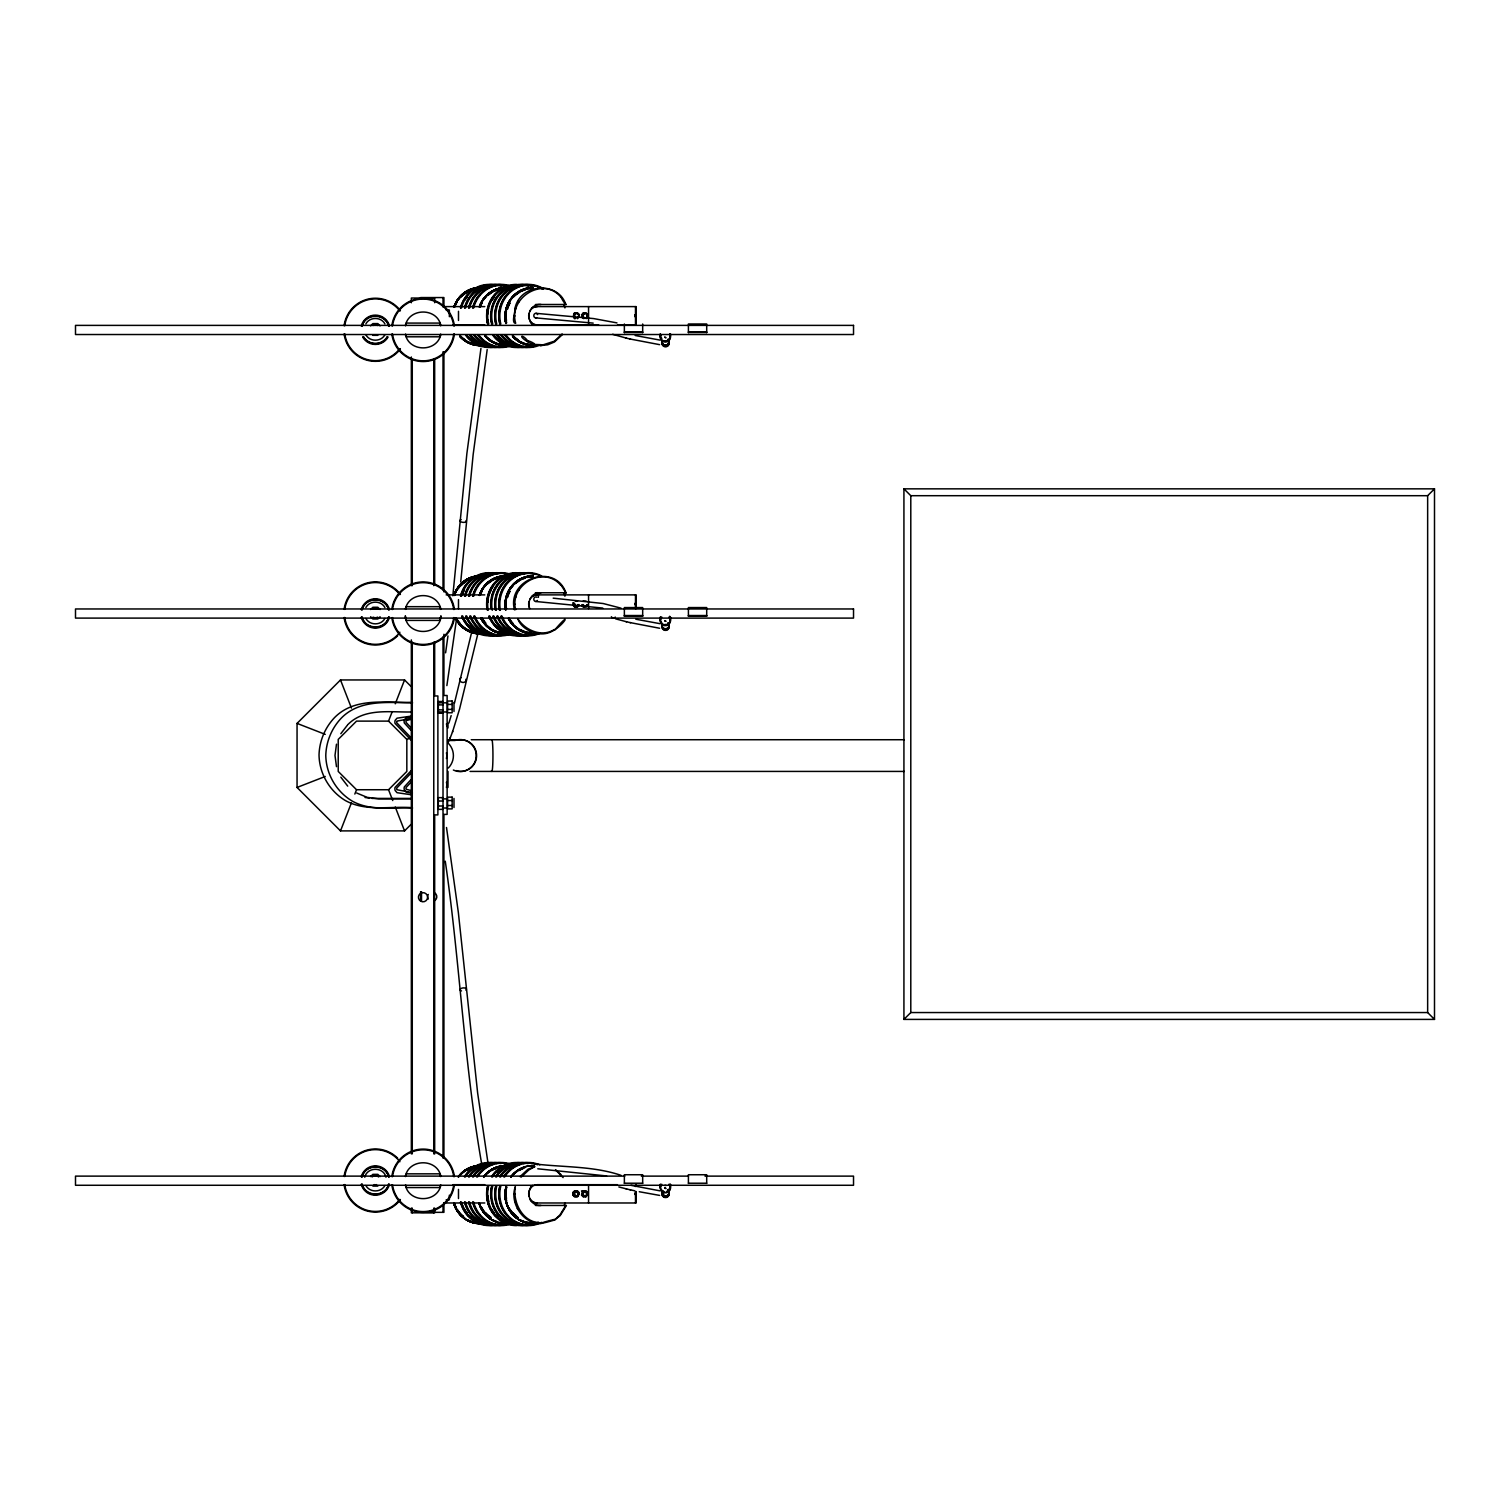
<?xml version="1.0" encoding="UTF-8"?>
<svg xmlns="http://www.w3.org/2000/svg" width="1510" height="1510" viewBox="0 0 1510 1510"><rect width="100%" height="100%" fill="white"/><g stroke="black" fill="none" stroke-linecap="round" stroke-linejoin="round"><path stroke-width="1.5" d="M554.472 630.255C574.63 606.378 562.569 628.915 547.771 633.049C536.428 636.54 520.893 628.821 517.817 618.628C524.649 629.915 541.448 637.748 554.34 629.5M535.352 1205.358A11.514 10.834 -90 0 0 538.39 1205.452L566.42 1205.452L560.191 1215.607L554.415 1220.099L559.927 1214.965L565.816 1205.452M561.059 296.564C560.814 297.829 564.74 303.604 565.854 304.624C558.077 280.464 519.817 283.597 514.967 308.436C515.646 310.89 510.852 323.555 515.703 323.272C508.04 297.998 542.958 275.858 560.795 296.998M561.022 584.936L565.929 592.864M561.059 1174.61L555.51 1169.872L563.117 1177.592M562.418 334.559L554.415 342.015L547.771 344.771L540.655 345.601L554.34 341.222L562.097 334.012M554.472 1220.061C536.144 1225.346 536.428 1223.836 554.378 1219.4M460.72 582.029L473.159 454.548L487.183 349.584M452.83 595.789L466.873 453.547L480.954 348.3M456.492 619.402L446.866 685.615M336.485 744.185L334.993 755.434L336.485 766.665M664.683 1185.444L666.061 1185.444M445.601 652.83L447.96 635.937M514.476 609.87C506.322 578.991 554.925 561.758 565.948 592.769M515.627 609.7C509.191 584.729 543.827 564.948 560.795 585.276M540.788 1223.591C522.687 1223.949 509.323 1202.432 515.363 1186.577C512.513 1201.601 522.234 1222.949 541.014 1222.779M440.92 616.382L439.901 620.402L406.322 620.402L405.303 616.382M439.901 620.402L440.92 615.816M405.567 325.82L406.322 323.083L439.901 323.083L440.656 325.82M440.656 334.087L439.901 336.805L406.322 336.805L405.567 334.087M405.567 609.398L406.322 606.68L439.901 606.68L440.656 609.398M405.567 1176.573L406.322 1173.836L439.901 1173.836L440.656 1176.573M440.656 1184.84L439.901 1187.558L406.322 1187.558L405.567 1184.84M454.472 703.094L471.95 631.086M448.904 723.007L451.169 715.589M478.123 632.728L459.568 709.039L452.471 732.086M541.014 344.695L533.653 344.412L540.655 345.601M410.984 824.46L404.548 830.896L340.505 830.896L351.471 802.735M354.831 794.071L356.53 789.73L338.221 771.44L338.221 739.409L356.53 721.119L388.542 721.119L406.832 739.409L406.832 771.44L388.542 789.73L356.53 789.73M388.542 721.119L391.902 712.456M395.28 703.792L404.548 679.953L340.505 679.953L297.055 723.403L297.055 787.446L340.505 830.896M447.715 743.411L450.395 737.39M450.112 738.107L452.736 731.369M362.136 326.236C365.043 313.042 385.73 313.042 388.636 326.236M405.454 325.216C409.323 307.644 436.918 307.644 440.788 325.216M440.788 334.691C436.918 352.264 409.323 352.264 405.454 334.691M362.136 609.889C365.043 596.714 385.73 596.714 388.636 609.889M388.636 617.005C385.73 630.18 365.043 630.18 362.136 617.005M405.454 608.794C409.323 591.222 436.918 591.222 440.788 608.794M440.788 618.269C436.918 635.842 409.323 635.842 405.454 618.269M362.136 1176.988C365.043 1163.795 385.73 1163.795 388.636 1176.988M364.778 1177.234C367.1 1166.683 383.672 1166.683 385.994 1177.234M388.636 1184.085C385.73 1197.26 365.043 1197.26 362.136 1184.085M405.454 1175.969C409.323 1158.397 436.918 1158.397 440.788 1175.969M440.788 1185.444C436.918 1203.017 409.323 1203.017 405.454 1185.444M564.136 1205.452L565.25 1202.753M533.596 344.45C523.517 341.486 526.631 338.731 534.163 343.582M527.707 340.807C522.007 333.578 518.005 335.862 527.066 341.392M634.974 316.383L634.974 315.099M634.974 604.679L634.974 603.377M634.974 1194.486L634.974 1193.183M520.082 1176.611L528.066 1169.174L534.917 1166.569L528.802 1169.967L521.063 1177.177M365.873 323.838C369.724 316.685 381.048 316.685 384.899 323.838M384.899 334.824C381.048 341.958 369.724 341.958 365.873 334.824M387.277 336.636C382.464 345.582 368.308 345.582 363.495 336.636M365.873 607.492C369.724 600.357 381.048 600.357 384.899 607.492M384.899 618.477C381.048 625.631 369.724 625.631 365.873 618.477M340.826 733.709L347.338 725.234M384.899 1185.558C381.048 1192.711 369.724 1192.711 365.873 1185.558M575.235 318.685L573.63 316.987L575.235 312.815M583.841 318.685L581.482 316.987L583.087 312.815L586.182 312.815L587.786 314.495L586.182 318.685M577.575 318.685L579.16 314.495L577.575 312.815L574.461 312.815L573.63 314.495M583.841 312.815L582.256 316.987M576.801 606.963L579.16 605.284L577.575 606.963L574.423 606.963L572.875 602.792M572.875 1192.598L574.461 1190.899L577.575 1190.899L579.16 1192.598L577.575 1196.769L574.461 1196.769L572.875 1195.071L572.875 1192.598L575.235 1190.899M576.801 1196.769L578.405 1195.071L576.801 1190.899M581.463 1190.899L586.182 1190.899L587.786 1192.598L586.182 1196.769L583.087 1196.769L581.482 1195.071L583.087 1190.899M583.841 1196.769L582.256 1195.071L583.841 1190.899M585.427 1196.769L587.012 1195.071L585.427 1190.899M411.343 772.799L396.904 787.899A2.208 2.208 0 0 0 396.904 789.73L411.343 792.467M411.116 782.142L406.152 787.427A2.208 2.208 0 0 0 406.152 789.258L411.815 790.768M370.611 325.858L372.857 323.593L377.84 323.593L380.086 325.858M370.611 609.512L372.857 607.265L377.84 607.265L380.086 609.512M380.086 616.741L377.84 618.987L372.857 618.987L370.611 616.741M411.343 770.515L395.073 787.408A5.059 5.059 0 0 0 395.186 790.56L397.036 792.693L411.343 794.77M410.871 779.745L404.321 786.937A5.059 5.059 0 0 0 404.416 790.089L406.284 792.203L412.419 793.09M370.611 1176.592L372.857 1174.346L377.84 1174.346L380.086 1176.592M903.924 1019.401L910.794 1012.549L910.794 495.695L903.924 488.844L903.924 1019.401L1434.5 1019.401L1434.5 488.844L903.924 488.844M1434.5 1019.401L1427.648 1012.549L1427.648 495.695L1434.5 488.844M347.715 724.724C364.514 707.567 390.222 712.494 411.702 711.965M518.326 1208.189L517.25 1208.623M406.832 739.409L411.173 737.729M297.055 787.446L325.235 776.48M515.703 1201.375L514.665 1201.564M411.343 716.099L397.036 718.175L395.186 720.289A5.059 5.059 0 0 0 395.073 723.441L411.343 740.334M410.38 717.099L406.284 717.684L404.435 719.817A5.059 5.059 0 0 0 404.321 722.969L410.871 730.142M411.343 718.383L396.904 721.119A2.208 2.208 0 0 0 396.904 722.95L411.343 738.05M411.815 719.119L406.152 720.648A2.208 2.208 0 0 0 406.152 722.478L411.116 727.763M420.592 297.564L443.921 297.564L443.921 306.983M566.269 304.491L538.39 304.491A11.514 10.834 -90 0 0 535.352 304.586M443.921 306.606L484.785 306.606M446.148 310.022L449.357 310.022L449.357 316.704M579.16 314.495L578.405 314.495A2.303 2.171 -90 0 0 575.008 313.986A2.303 2.171 -90 0 0 574.876 317.364M581.482 314.495L582.256 314.495A2.303 2.171 -90 0 1 583.691 313.514M587.786 314.495L587.786 316.987M573.63 316.987L574.461 318.685M452.962 324.895L484.785 324.895M598.734 324.895L537.277 324.895A9.154 8.626 -90 0 1 528.953 313.382M617.458 324.895L636.163 324.895L636.163 306.606L536.522 306.606A9.154 8.626 -90 0 0 532.199 307.814M624.366 331.955L642.675 331.955M688.409 331.955L706.699 331.955M624.366 332.483L642.675 332.483M688.409 332.483L706.699 332.483M372.857 335.333L377.84 335.333M910.794 495.695L1427.648 495.695M535.352 592.864A11.514 10.834 -90 0 1 538.39 592.769L566.269 592.769M446.148 594.883L484.785 594.883M575.235 601.093L577.575 601.093M583.087 601.093L586.182 601.093M572.875 605.284L575.235 606.963M587.012 605.284L586.182 606.963L583.087 606.963L581.482 605.284L583.841 606.963M624.366 615.533L642.675 615.533M688.409 615.533L706.699 615.533M624.366 616.061L642.675 616.061M688.409 616.061L706.699 616.061M442.921 701.508L438.334 701.508L438.334 713.248L442.921 713.248M410.38 702.358C384.823 702.83 354.34 697.28 334.427 717.722C324.895 727.839 319.422 741.07 319.025 754.943C319.327 773.479 329.444 790.995 345.337 800.526C365.25 811.587 388.75 806.34 410.399 807.548M412.57 702.83C388.353 702.773 359.852 698.922 341.203 718.213C331.671 728.311 326.179 741.542 325.782 755.434C326.103 773.951 336.202 791.466 352.094 801.017C370.592 811.399 392.392 807.208 412.57 808.02M437.843 702.83L447.036 702.83M447.583 704.415L452.151 704.415M438.334 704.887L442.921 704.887M447.583 709.398L452.151 709.398M438.334 709.87L442.921 709.87M437.598 711.965L447.036 711.965M447.998 739.824L463.174 739.824M471.233 739.73L904.32 739.73M448.413 740.485L454.925 740.485A16.006 16.006 0 0 1 476.235 756.416A16.006 16.006 0 0 1 453.359 770.024M470.044 771.421L904.32 771.421M442.921 797.639L438.334 797.639L438.334 809.379L442.921 809.379M371.951 798.413L412.003 798.413M411.702 798.884L378.727 798.884L367.175 797.356L356.719 793.033M442.317 798.884L447.036 798.884M447.583 800.526L452.151 800.526M438.334 801.017L442.921 801.017M447.583 805.51L452.151 805.51M438.334 806L442.921 806M442.43 808.02L447.036 808.02M910.794 1012.549L1427.648 1012.549M624.838 1176.12L75.5 1176.12L75.5 1185.274L853.527 1185.274L853.527 1176.12L705 1176.12M641.335 1176.12L688.484 1176.12M624.366 1183.217L642.675 1183.217M688.409 1183.217L706.699 1183.217M452.962 1184.689L484.785 1184.689M617.458 1184.689L537.277 1184.689A9.154 8.626 -90 0 0 528.953 1196.203M636.163 1184.689L635.484 1186.52M372.857 1186.086L377.84 1186.086M572.875 1195.071L575.235 1196.769M446.148 1199.846L449.357 1199.846L449.357 1195.165M443.921 1202.979L484.785 1202.979M420.592 1212.341L443.921 1212.341L443.921 1202.923M513.891 315.93L515.061 315.949M513.891 604.208L515.061 604.226M513.891 1194.014L515.061 1194.033M536.012 313.325L593.6 318.572L616.967 322.895M535.616 317.874L593.185 323.121M535.616 601.471L602.773 608.077M536.012 1164.078C564.249 1167.324 593.883 1166.097 621.044 1175.346M537.768 1168.797L606.586 1175.95M553.188 598.168L603.207 603.528L621.044 608.171M514.967 308.436L516.118 308.682M514.967 596.714L516.118 596.96M634.88 314.835L634.88 316.666L634.993 314.854M365.024 797.488L369.648 798.092M660.04 340.109L635.219 335.503M659.625 344.657L629.991 338.995M660.04 623.687L635.785 619.213M659.625 628.254L629.991 622.573M660.04 1190.861L630.991 1185.312M659.625 1195.41L639.259 1191.73M517.836 301.49L518.893 301.962M517.836 589.768L518.893 590.24M629.991 1189.748L634.785 1190.805M612.645 334.314L626.593 338.183M615.627 618.855L626.593 621.78M618.836 1186.954L626.593 1188.936M626.027 338.07L630.557 339.127M626.027 621.648L630.557 622.705M626.027 1188.823L630.557 1189.88M297.055 723.403L325.235 734.37M404.548 679.953L410.984 686.389M576.801 312.815L578.405 314.495A2.303 2.171 -90 0 1 577.481 317.742M340.826 777.14L347.715 786.125M388.542 789.73L392.751 800.564M395.28 807.057L404.548 830.896M340.505 679.953L351.471 708.115M563.664 304.491L564.929 307.908M563.664 592.769L564.929 596.205M405.322 615.816L406.322 620.402M488.183 1164.323L477.651 1093.089L458.361 912.587L446.507 827.499M482.049 1166.041C464.212 1065.456 459.833 960.303 445.261 861.191M706.699 332.672L706.699 323.989L688.409 323.989L688.409 332.672M706.699 616.269L706.699 607.567L688.409 607.567L688.409 616.269M706.699 1183.425L706.699 1174.742L688.409 1174.742L688.409 1183.425M642.675 323.989L642.675 332.672M642.675 616.269L642.675 607.567L624.366 607.567L624.366 616.269M642.675 1183.425L642.675 1174.742L624.366 1174.742L624.366 1183.425M636.163 608.606L636.163 594.883L536.522 594.883A9.154 8.626 -90 0 0 532.199 596.11M636.163 1191.541L636.163 1202.979L536.522 1202.979A9.154 8.626 -90 0 1 530.425 1200.299M635.484 306.606L635.484 324.895M635.484 594.883L635.484 608.606M635.484 1191.541L635.484 1202.979M624.366 323.989L624.366 332.672M588.56 306.606L588.56 324.895M588.56 594.883L588.56 608.606M588.56 1184.689L588.56 1202.979M573.63 602.792L573.63 605.284M573.63 1192.598L573.63 1195.071M538.39 592.769L538.39 597.356M458.493 311.305L458.493 320.46M458.493 599.602L458.493 608.738M458.493 1189.408L458.493 1198.544M453.981 702.358L453.981 711.493M453.981 798.431L453.981 807.529M447.998 723.403L447.998 727.99M447.998 771.44L447.998 787.446M443.921 351.717L443.921 591.882M443.921 634.276L443.921 695.487L447.13 695.487L447.13 814.4L443.921 814.4L443.921 1158.189M443.015 297.564L443.015 306.983M443.015 351.773L443.015 589.9M443.015 637.069L443.015 1158.113M443.015 1205.263L443.015 1212.341M434.672 302.736L434.672 298.036L411.343 298.036L411.343 302.755M434.672 359.248L434.672 585.295M434.672 641.807L434.672 695.959L437.881 695.959L437.881 814.89L434.672 814.89L434.672 1153.961M434.672 1208.113L434.672 1212.813L411.343 1212.813L411.343 1208.094M433.766 359.323L433.766 585.672M433.766 642.26L433.766 1153.867M433.766 1208.094L433.766 1212.813M421.516 891.693L421.516 901.13M420.592 891.693L420.592 901.13M412.268 359.323L412.268 585.672M412.268 642.26L412.268 1153.867M412.268 1208.094L412.268 1212.813M411.343 356.983L411.343 585.672M411.343 639.9L411.343 1153.867M668.081 623.177A3.605 3.548 0 0 1 666.476 629.104A3.605 3.548 0 0 1 662.059 624.762M668.081 622.724A3.605 3.548 0 0 1 666.476 628.651A3.605 3.548 0 0 1 662.059 624.309M662.059 625.952A3.605 3.548 0 0 0 666.476 630.293A3.605 3.548 0 0 0 668.081 624.366A3.36 3.303 0 0 1 666.571 629.576A3.36 3.303 0 0 1 662.192 626.159A3.36 3.303 0 0 0 666.986 628.67A3.36 3.303 0 0 0 668.099 623.536M668.081 623.913A3.605 3.548 0 0 1 666.476 629.84A3.605 3.548 0 0 1 662.059 625.499M669.817 617.212A5.153 5.077 0 0 1 669.817 622.29M669.005 623.347A5.153 5.077 0 0 1 662.796 624.14M661.739 623.347A5.153 5.077 0 0 1 660.908 617.212M669.005 617.043A5.153 5.077 0 0 1 669.005 624.215A5.153 5.077 0 0 1 661.739 624.215A5.153 5.077 0 0 1 661.739 617.043M670.515 617.42A5.153 5.077 0 0 1 669.817 619.949M660.399 618.741A5.153 5.077 0 0 1 660.229 617.42M670.346 616.986A5.153 5.077 0 0 1 669.817 620.837M660.399 619.61A5.153 5.077 0 0 1 660.399 616.986M669.704 617.722A4.794 4.738 0 0 1 669.893 621.346M669.326 622.441A4.794 4.738 0 0 1 668.477 623.366M666.25 624.404A4.794 4.738 0 0 1 664.985 624.479M661.72 622.818A4.794 4.738 0 0 1 661.04 621.799M660.644 620.61A4.794 4.738 0 0 1 660.587 619.383M669.704 616.269A4.794 4.738 0 0 1 669.893 619.874M660.644 619.157A4.794 4.738 0 0 1 660.587 617.93M537.428 600.47A2.265 2.001 -85.8 0 1 534.653 601.055A2.265 2.001 -85.8 0 1 534.181 597.903A2.265 2.001 -85.8 0 1 536.956 597.299M615.306 617.08A2.284 2.284 0 0 1 611.38 616.722M667.835 627.688A2.265 2.208 -80.9 0 1 664.494 628.802M668.081 1190.333A3.605 3.548 0 0 1 666.476 1196.279A3.605 3.548 0 0 1 662.059 1191.937M668.081 1189.899A3.605 3.548 0 0 1 668.307 1194.674A3.605 3.548 0 0 1 663.475 1195.297A3.605 3.548 0 0 1 662.418 1190.635M662.059 1193.127A3.605 3.548 0 0 0 666.476 1197.468A3.605 3.548 0 0 0 668.081 1191.522A3.36 3.303 0 0 1 666.571 1196.732A3.36 3.303 0 0 1 662.192 1193.334M668.081 1191.088A3.605 3.548 0 0 1 666.476 1197.015A3.605 3.548 0 0 1 662.059 1192.673M668.099 1190.692A3.36 3.303 0 0 1 666.155 1196.109A3.36 3.303 0 0 1 662.38 1191.749M669.817 1184.387A5.153 5.077 0 0 1 666.703 1191.824M664.041 1191.824A5.153 5.077 0 0 1 660.908 1189.465M660.399 1188.238A5.153 5.077 0 0 1 660.399 1185.614M669.005 1184.217A5.153 5.077 0 0 1 669.005 1191.39A5.153 5.077 0 0 1 661.739 1191.39A5.153 5.077 0 0 1 661.739 1184.217M670.515 1184.595A5.153 5.077 0 0 1 669.817 1187.124M660.399 1185.897A5.153 5.077 0 0 1 660.229 1184.595M670.346 1184.142A5.153 5.077 0 0 1 669.817 1187.992M669.005 1189.05A5.153 5.077 0 0 1 667.948 1189.861M660.399 1186.784A5.153 5.077 0 0 1 660.399 1184.142M669.704 1184.897A4.794 4.738 0 0 1 669.893 1188.502M669.326 1189.616A4.794 4.738 0 0 1 666.25 1191.579M663.758 1191.39A4.794 4.738 0 0 1 662.645 1190.824M661.72 1189.993A4.794 4.738 0 0 1 661.04 1188.955M660.644 1187.785A4.794 4.738 0 0 1 660.587 1186.539M670.1 1184.595A4.794 4.738 0 0 1 669.893 1187.049M660.644 1186.332A4.794 4.738 0 0 1 660.587 1185.086M533.842 1166.777A2.265 2.001 -85.8 0 1 537.333 1164.852M614.891 1184.689A2.284 2.284 0 0 1 612.116 1184.784M667.552 1195.392A2.265 2.208 -80.9 0 1 666.665 1196.147M665.004 1196.222A2.265 2.208 -80.9 0 1 663.758 1195.071M663.588 1194.504A2.265 2.208 -80.9 0 1 663.569 1193.9M466.005 520.61A3.19 1.416 5.2 0 1 464.551 522.309A3.19 1.416 5.2 0 1 460.399 521.516A3.19 1.416 5.2 0 1 461.135 519.666M461.513 990.938A3.171 1.585 -5.5 0 1 460.588 988.823A3.171 1.585 -5.5 0 1 464.948 988.031A3.171 1.585 -5.5 0 1 465.911 990.145M465.835 679.292A3.171 2.548 11.9 0 1 464.117 682.331A3.171 2.548 11.9 0 1 460.097 680.934A3.171 2.548 11.9 0 1 461.06 677.631M446.432 723.894A10.985 9.947 0 0 1 446.809 726.461M448.262 743.222A17.573 17.573 0 0 1 448.262 768.062M446.432 752.81A10.985 10.985 0 0 1 446.432 758.492M446.432 782.274A10.985 9.947 0 0 1 446.432 787.427M491.618 740.089A15.817 1.095 90 0 1 492.94 756.397A15.817 1.095 90 0 1 491.505 770.628M457.719 740.108A15.798 15.647 -90 0 1 476.575 756.397A15.798 15.647 -90 0 1 456.152 770.61M668.081 339.599A3.605 3.548 0 0 1 666.476 345.526A3.605 3.548 0 0 1 662.059 341.184M668.081 339.146A3.605 3.548 0 0 1 666.476 345.073A3.605 3.548 0 0 1 662.059 340.732M662.059 342.374A3.605 3.548 0 0 0 666.476 346.715A3.605 3.548 0 0 0 668.081 340.788A3.36 3.303 0 0 1 666.155 346.092A3.36 3.303 0 0 1 662.38 341.732M668.081 340.335A3.605 3.548 0 0 1 666.476 346.262A3.605 3.548 0 0 1 662.059 341.921M668.099 339.958A3.36 3.303 0 0 1 664.419 345.224A2.265 2.208 -80.9 0 0 665.004 345.469M663.626 344.827A3.36 3.303 0 0 1 662.192 341.826M670.346 334.861A5.153 5.077 0 0 1 662.796 340.562M661.739 339.75A5.153 5.077 0 0 1 660.399 334.861M669.817 334.522A5.153 5.077 0 0 1 665.363 342.128A5.153 5.077 0 0 1 660.908 334.522M670.515 333.842A5.153 5.077 0 0 1 669.817 336.371M660.399 335.144A5.153 5.077 0 0 1 660.229 333.842M670.515 334.71A5.153 5.077 0 0 1 669.817 337.259M661.739 338.297A5.153 5.077 0 0 1 660.908 337.259M660.399 336.032A5.153 5.077 0 0 1 660.229 334.71M669.704 334.144A4.794 4.738 0 0 1 669.893 337.749M669.326 338.863A4.794 4.738 0 0 1 668.477 339.769M667.439 340.448A4.794 4.738 0 0 1 663.758 340.637M661.72 339.24A4.794 4.738 0 0 1 660.587 335.805M670.1 333.861A4.794 4.738 0 0 1 669.893 336.296M660.644 335.579A4.794 4.738 0 0 1 660.587 334.333M536.635 317.647A2.265 2.001 -85.8 0 1 533.993 316.59A2.265 2.001 -85.8 0 1 534.974 313.551A2.265 2.001 -85.8 0 1 537.617 314.608M667.156 345.092A2.265 2.208 -80.9 0 1 666.665 345.394M574.102 317.364A2.303 2.171 -90 0 1 574.555 313.759M576.235 317.968A2.284 2.152 -90 0 1 575.027 314.439A2.284 2.152 -90 0 1 578.556 314.439A2.284 2.152 -90 0 1 577.348 317.968M583.483 317.364A2.303 2.171 -90 0 1 583.483 314.118A2.303 2.171 -90 0 1 586.559 314.118A2.303 2.171 -90 0 1 586.559 317.364M584.842 317.968A2.284 2.152 -90 0 1 583.634 314.439A2.284 2.152 -90 0 1 587.163 314.439A2.284 2.152 -90 0 1 585.956 317.968M537.579 345.148A29.049 27.369 -90 0 1 513.041 336.655A28.973 27.293 90 0 0 535.559 345.356M506.227 323.461A29.049 27.369 -90 0 1 533.389 287.504M506.058 323.442A28.973 27.293 90 0 1 533.162 287.579M535.087 345.073A28.709 27.048 90 0 1 512.607 336.409M505.869 323.385A28.709 27.048 90 0 1 532.709 287.844M528.84 344.657A28.275 26.633 90 0 1 524.291 343.695M522.101 342.902A28.275 26.633 90 0 1 512.494 336.107A28.501 26.859 90 0 0 529.01 344.884M525.272 289.335A28.011 26.387 -90 0 0 505.925 323.216A28.275 26.633 90 0 1 532.294 288.278M528.708 344.393A28.011 26.387 -90 0 1 512.494 335.918M527.519 288.863A28.011 26.387 -90 0 1 532.124 288.542M505.831 323.329A28.501 26.859 90 0 1 532.501 288.051M524.102 343.166A27.727 26.123 -90 0 1 512.532 335.73M506.039 323.14A27.727 26.123 -90 0 1 525.178 289.618M517.93 339.693A27.067 25.5 -90 0 1 512.739 335.258M506.378 322.989A27.067 25.5 -90 0 1 509.342 302.529M513.513 297.017A27.067 25.5 -90 0 1 518.874 292.827M517.873 339.976A27.406 25.821 -90 0 1 512.626 335.503M506.19 323.065A27.406 25.821 -90 0 1 509.191 302.34M510.437 300.358A27.406 25.821 -90 0 1 525.102 289.939M506.624 322.895A26.689 25.142 90 0 1 506.378 311.343M506.888 309.078A26.689 25.142 90 0 1 509.531 302.698M506.473 320.573A26.312 24.802 -90 0 1 506.19 315.986M507.171 309.191A26.312 24.802 -90 0 1 509.776 302.906M507.473 309.305A25.934 24.424 -90 0 1 510.04 303.095M532.539 324.518A11.514 10.834 -90 0 1 540.995 304.491M536.428 345.771A30.879 29.086 90 0 1 505.812 334.748M500.81 323.952A30.879 29.086 90 0 1 511.192 291.468A30.879 29.086 90 0 1 543.43 289.222M529.972 285.145A30.879 29.086 -90 0 1 535.616 286.126M537.428 286.711A30.879 29.086 -90 0 1 542.637 289.222M520.554 345.771A30.879 29.086 -90 0 1 505.019 334.748M499.999 323.952A30.879 29.086 -90 0 1 499.055 317.968M499.055 313.948A30.879 29.086 -90 0 1 507.511 294.129M513.551 289.222A30.879 29.086 -90 0 1 528.085 285.088M539.863 345.111A31.559 29.728 90 0 1 504.906 335.163M499.772 324.121A31.559 29.728 90 0 1 510.399 290.92A31.559 29.728 90 0 1 543.355 288.618M524.045 346.432A31.559 29.728 -90 0 1 492.751 335.163M487.617 324.121A31.559 29.728 -90 0 1 516.345 284.39M508.417 345.771A30.879 29.086 90 0 1 503.075 343.638M501.395 342.695A30.879 29.086 90 0 1 492.864 334.748M487.843 323.952A30.879 29.086 90 0 1 487.107 319.988M495.374 294.129A30.879 29.086 90 0 0 486.918 313.948A29.049 27.369 90 0 1 494.091 296.923M501.395 289.222A30.879 29.086 90 0 1 515.948 285.088M516.741 346.828A30.879 29.086 -90 0 1 493.676 334.748M488.655 323.952A30.879 29.086 -90 0 1 516.741 285.088M532.143 346.432A31.559 29.728 -90 0 1 500.848 335.163M495.714 324.121A31.559 29.728 -90 0 1 532.143 285.466M524.838 346.828A30.879 29.086 -90 0 1 501.773 334.748M496.752 323.952A30.879 29.086 -90 0 1 532.369 286.126M516.514 345.771A30.879 29.086 90 0 1 500.961 334.748M495.941 323.952A30.879 29.086 90 0 1 531.558 286.126M528.085 346.432A31.559 29.728 -90 0 1 496.809 335.163M491.675 324.121A31.559 29.728 -90 0 1 528.085 285.466M520.799 346.828A30.879 29.086 -90 0 1 497.715 334.748M492.713 323.952A30.879 29.086 -90 0 1 528.33 286.126M512.456 345.771A30.879 29.086 90 0 1 496.922 334.748M491.901 323.952A30.879 29.086 90 0 1 491.146 311.928M491.901 307.964A30.879 29.086 90 0 1 518.1 285.145M510.267 345.148A29.049 27.369 -90 0 1 485.729 336.655M506.077 287.504A29.049 27.369 -90 0 0 479.765 306.624A28.973 27.293 90 0 1 505.85 287.579M508.247 345.356A28.973 27.293 90 0 1 485.559 336.598M508.002 345.243A28.86 27.18 90 0 1 485.408 336.503A28.709 27.048 90 0 0 504.246 345.243M505.189 288.051A28.501 26.859 90 0 0 479.368 306.813A28.86 27.18 90 0 1 505.623 287.693M479.406 306.757A28.709 27.048 90 0 1 505.397 287.844M501.547 344.657A28.275 26.633 -90 0 1 485.182 336.107M504.982 288.278A28.275 26.633 -90 0 0 479.387 306.889A28.011 26.387 -90 0 1 497.96 289.335M501.395 344.393A28.011 26.387 -90 0 1 485.182 335.918M500.206 288.863A28.011 26.387 -90 0 1 504.812 288.542M501.697 344.884A28.501 26.859 90 0 1 485.22 336.277M496.79 343.166A27.727 26.123 -90 0 1 485.22 335.73M479.538 307.077A27.727 26.123 -90 0 1 497.866 289.618M500.773 341.203A28.841 27.161 -90 0 1 495.242 336.503M488.466 323.404A28.841 27.161 -90 0 1 487.862 319.705M487.787 314.061A28.841 27.161 -90 0 1 488.334 310.305M500.074 341.392A29.049 27.369 90 0 1 494.506 336.655M487.673 323.461A29.049 27.369 90 0 1 487.05 319.724M500.527 341.298A28.954 27.274 90 0 1 494.978 336.579M488.183 323.442A28.954 27.274 90 0 1 487.56 319.705M487.485 314.042A28.954 27.274 90 0 1 488.485 308.455M492.317 299.961A28.954 27.274 90 0 1 494.563 296.998M490.561 339.976A27.406 25.821 -90 0 1 485.314 335.503M479.689 307.191A27.406 25.821 -90 0 1 481.879 302.34M483.125 300.358A27.406 25.821 -90 0 1 486.088 296.753M487.768 295.186A27.406 25.821 -90 0 1 497.79 289.939M480.293 306.889A26.689 25.142 90 0 1 482.218 302.698M480.067 306.757A27.067 25.5 -90 0 1 482.03 302.529M487.862 295.45A27.067 25.5 -90 0 1 491.562 292.827M509.021 346.432A31.559 29.728 90 0 1 477.745 335.163M472.611 307.795A31.559 29.728 90 0 1 509.021 285.466M507.417 346.243A30.879 29.086 90 0 1 478.67 334.748M473.649 307.964A30.879 29.086 90 0 1 509.266 286.126M502.83 285.145A30.879 29.086 -90 0 1 508.455 286.126M493.392 345.771A30.879 29.086 -90 0 1 477.858 334.748M472.838 307.964A30.879 29.086 -90 0 1 480.369 294.129M486.39 289.222A30.879 29.086 -90 0 1 500.924 285.088M460.474 307.795A31.559 29.728 -90 0 1 493.072 284.673M496.884 346.432A31.559 29.728 -90 0 1 465.608 335.163M489.599 346.828A30.879 29.086 -90 0 1 466.514 334.748M461.494 307.964A30.879 29.086 -90 0 1 493.392 285.352M481.256 345.771A30.879 29.086 90 0 1 475.914 343.638M474.234 342.695A30.879 29.086 90 0 1 465.703 334.748M460.682 307.964A30.879 29.086 90 0 1 468.213 294.129M474.234 289.222A30.879 29.086 90 0 1 488.787 285.088M504.982 346.432A31.559 29.728 -90 0 1 473.706 335.163M468.572 307.795A31.559 29.728 -90 0 1 504.982 285.466M497.696 346.828A30.879 29.086 -90 0 1 474.612 334.748M469.591 307.964A30.879 29.086 -90 0 1 505.208 286.126M489.353 345.771A30.879 29.086 90 0 1 473.8 334.748M468.78 307.964A30.879 29.086 90 0 1 504.416 286.126M500.924 346.432A31.559 29.728 -90 0 1 469.648 335.163M464.514 307.795A31.559 29.728 -90 0 1 500.924 285.466M493.638 346.828A30.879 29.086 -90 0 1 470.573 334.748M465.552 307.964A30.879 29.086 -90 0 1 501.169 286.126M485.295 345.771A30.879 29.086 90 0 1 469.761 334.748M464.74 307.964A30.879 29.086 90 0 1 492.826 285.088M483.03 345.431A29.049 27.369 90 0 1 460.286 336.655M454.321 306.624A29.049 27.369 90 0 1 480.633 287.504M482.822 345.356A28.973 27.293 -90 0 1 460.135 336.598M478.651 287.598A28.973 27.293 -90 0 0 454.189 306.662A28.86 27.18 90 0 1 478.462 287.712M482.615 345.243A28.86 27.18 90 0 1 460.022 336.503M478.897 345.243A28.709 27.048 90 0 1 459.946 336.409M477.689 287.9A28.709 27.048 90 0 0 454.057 306.757A28.501 26.859 90 0 1 477.537 288.108M476.254 344.657A28.275 26.633 90 0 1 459.889 336.107A28.501 26.859 90 0 0 476.386 344.884M477.386 288.334A28.275 26.633 90 0 0 454.095 306.889A28.011 26.387 -90 0 1 456.416 302.019M476.122 344.393A28.011 26.387 -90 0 1 459.927 335.918M457.341 300.49A28.011 26.387 -90 0 1 472.687 289.335M471.554 343.166A27.727 26.123 90 0 1 459.984 335.73M454.302 307.077A27.727 26.123 90 0 1 472.63 289.618M473.913 341.203A28.841 27.161 -90 0 1 471.007 339.052M473.309 341.392A29.049 27.369 90 0 1 467.741 336.655M465.061 299.905A29.049 27.369 90 0 1 467.307 296.923M473.498 341.373A29.03 27.35 90 0 1 467.93 336.636M473.706 341.298A28.954 27.274 -90 0 1 468.138 336.579M465.344 339.976A27.406 25.821 90 0 1 460.078 335.503M454.453 307.191A27.406 25.821 90 0 1 456.643 302.34M457.889 300.358A27.406 25.821 90 0 1 472.573 289.939M454.869 306.757A27.067 25.5 -90 0 1 456.832 302.529M460.984 297.017A27.067 25.5 -90 0 1 466.363 292.827M534.295 324.575A9.154 8.626 -90 0 1 530.425 322.215M529.821 311.173A9.154 8.626 -90 0 1 537.277 306.606M577.726 604.623A2.303 2.171 -90 0 1 573.46 604.038M578.5 604.623A2.303 2.171 -90 0 1 575.838 606.246A2.303 2.171 -90 0 1 574.31 603.434M578.859 604.642A2.284 2.152 -90 0 1 576.235 606.246A2.284 2.152 -90 0 1 574.706 603.453M584.804 606.246A2.303 2.171 -90 0 1 582.162 604.623M587.107 604.623A2.303 2.171 -90 0 1 582.917 604.623M587.484 604.642A2.284 2.152 -90 0 1 583.313 604.642M535.805 633.709A29.049 27.369 -90 0 1 508.813 618.817M505.85 609.889A29.049 27.369 -90 0 1 533.389 575.782M535.559 633.634A28.973 27.293 90 0 1 508.644 618.779M533.162 575.857A28.973 27.293 90 0 0 505.699 609.889A28.709 27.048 90 0 1 532.709 576.14M531.558 633.52A28.709 27.048 90 0 1 508.436 618.647A28.501 26.859 90 0 0 531.35 633.332M531.161 633.105A28.275 26.633 -90 0 1 508.379 618.439A28.011 26.387 -90 0 0 524.178 631.727M513.306 584.596A28.011 26.387 -90 0 0 505.567 609.719A28.275 26.633 -90 0 1 532.294 576.556M530.841 632.539A27.727 26.123 -90 0 1 526.31 632.029M524.102 631.444A27.727 26.123 -90 0 1 508.511 618.175M505.68 609.663A27.727 26.123 -90 0 1 513.324 584.823M515.042 583.219A27.727 26.123 -90 0 1 525.178 577.915M527.405 577.443A27.727 26.123 -90 0 1 531.954 577.122M530.991 632.841A28.011 26.387 -90 0 1 526.405 632.312M515.023 582.992A28.011 26.387 -90 0 1 532.124 576.82M505.473 609.795A28.501 26.859 90 0 1 532.501 576.329M524.045 631.142A27.406 25.821 -90 0 1 519.836 629.406M517.873 628.254A27.406 25.821 -90 0 1 508.625 618.024A27.067 25.5 -90 0 0 512.739 623.554M505.831 609.606A27.406 25.821 -90 0 1 509.191 590.618M510.437 588.636A27.406 25.821 -90 0 1 513.4 585.049M515.08 583.464A27.406 25.821 -90 0 1 525.102 578.217M505.944 608.964A27.067 25.5 -90 0 1 509.342 590.806M510.569 588.843A27.067 25.5 -90 0 1 513.513 585.295M515.174 583.747A27.067 25.5 -90 0 1 518.874 581.123M512.89 623.309A26.689 25.142 90 0 1 510.135 619.666M506.19 608.908A26.689 25.142 90 0 1 506.378 599.621M506.888 597.375A26.689 25.142 90 0 1 509.531 590.995M506.473 608.851A26.312 24.802 -90 0 1 506.19 604.264M507.171 597.469A26.312 24.802 -90 0 1 509.776 591.184M507.473 597.582A25.934 24.424 -90 0 1 510.04 591.391M529.349 607.398A11.514 10.834 -90 0 1 540.995 592.769M536.428 634.068A30.879 29.086 90 0 1 502.018 616.061M500.376 610.266A30.879 29.086 90 0 1 510.437 580.369A30.879 29.086 90 0 1 540.033 575.725M539.863 633.407A31.559 29.728 90 0 1 501.018 616.325M499.017 608.36A31.559 29.728 90 0 1 511.173 578.575A31.559 29.728 90 0 1 541.656 575.933M529.972 573.423A30.879 29.086 -90 0 1 535.616 574.423M520.554 634.068A30.879 29.086 -90 0 1 513.551 630.972M511.928 629.915A30.879 29.086 -90 0 1 501.207 616.061M499.565 610.266A30.879 29.086 -90 0 1 499.055 606.246M499.055 602.226A30.879 29.086 -90 0 1 526.197 573.423M522.158 635.2A31.559 29.728 -90 0 1 488.881 616.325M486.862 608.36A31.559 29.728 -90 0 1 516.345 572.686M508.417 634.068A30.879 29.086 90 0 1 501.395 630.972M499.791 629.915A30.879 29.086 90 0 1 489.07 616.061M487.409 610.266A30.879 29.086 90 0 1 486.918 606.246M486.918 602.226A30.879 29.086 90 0 1 514.042 573.423M516.741 635.106A30.879 29.086 -90 0 1 489.882 616.061M488.221 610.266A30.879 29.086 -90 0 1 516.741 573.366M530.255 635.2A31.559 29.728 -90 0 1 496.979 616.325M494.959 608.36A31.559 29.728 -90 0 1 524.442 572.686M516.514 634.068A30.879 29.086 90 0 1 509.493 630.972M507.888 629.915A30.879 29.086 90 0 1 497.167 616.061M495.506 610.266A30.879 29.086 90 0 1 524.045 573.366M524.838 635.106A30.879 29.086 -90 0 1 497.979 616.061M496.318 610.266A30.879 29.086 -90 0 1 524.838 573.366M526.197 635.2A31.559 29.728 -90 0 1 492.921 616.325M490.92 608.36A31.559 29.728 -90 0 1 520.384 572.686M519.987 635.106A30.879 29.086 90 0 1 493.109 616.061M491.146 608.266A30.879 29.086 90 0 1 491.146 600.206M491.901 596.242A30.879 29.086 90 0 1 510.644 575.008M512.456 574.423A30.879 29.086 90 0 1 518.1 573.423M520.799 635.106A30.879 29.086 -90 0 1 493.921 616.061M492.279 610.266A30.879 29.086 -90 0 1 520.799 573.366M508.492 633.709A29.049 27.369 -90 0 1 481.501 618.817M479.765 594.921A29.049 27.369 -90 0 1 506.077 575.782M508.247 633.634A28.973 27.293 90 0 1 481.331 618.779M479.595 594.94A28.973 27.293 90 0 1 505.85 575.857M504.453 633.69A28.86 27.18 90 0 1 481.199 618.722M503.038 576.197A28.709 27.048 90 0 0 479.406 595.034A28.86 27.18 90 0 1 503.849 576.008M506.624 632.728A29.049 27.369 90 0 1 501.622 630.614M500.074 629.67A29.049 27.369 90 0 1 490.278 618.817M486.994 602.32A29.049 27.369 90 0 1 492.921 586.654M504.246 633.52A28.709 27.048 90 0 1 481.124 618.647A28.501 26.859 90 0 0 504.038 633.332M507.039 632.633A28.954 27.274 90 0 1 502.075 630.519M500.527 629.595A28.954 27.274 90 0 1 494.978 624.857M487.485 602.32A28.954 27.274 90 0 1 488.485 596.733M489.032 594.94A28.954 27.274 90 0 1 491.335 589.825M507.266 632.52A28.841 27.161 -90 0 1 502.32 630.406M499.3 628.462A28.841 27.161 -90 0 1 495.242 624.781M487.787 602.339A28.841 27.161 -90 0 1 488.334 598.602M503.849 633.105A28.275 26.633 -90 0 1 481.067 618.439A28.011 26.387 -90 0 0 496.865 631.727M497.866 577.915A27.727 26.123 -90 0 0 479.538 595.374A28.275 26.633 -90 0 1 502.679 576.612M503.528 632.539A27.727 26.123 -90 0 1 498.998 632.029M496.79 631.444A27.727 26.123 -90 0 1 481.199 618.175M500.093 577.443A27.727 26.123 -90 0 1 504.642 577.122M503.679 632.841A28.011 26.387 -90 0 1 499.093 632.312M479.444 595.261A28.011 26.387 -90 0 1 502.509 576.877M479.368 595.11A28.501 26.859 90 0 1 502.849 576.386M490.561 628.254A27.406 25.821 -90 0 1 481.312 618.024M479.689 595.487A27.406 25.821 -90 0 1 481.879 590.618M483.125 588.636A27.406 25.821 -90 0 1 486.088 585.049M487.768 583.464A27.406 25.821 -90 0 1 497.79 578.217M485.427 623.554A27.067 25.5 -90 0 1 481.482 617.854M480.067 595.034A27.067 25.5 -90 0 1 482.03 590.806M487.862 583.747A27.067 25.5 -90 0 1 491.562 581.123M485.767 623.045A26.312 24.802 -90 0 1 483.049 619.459M485.578 623.309A26.689 25.142 90 0 1 481.69 617.684M480.293 595.166A26.689 25.142 90 0 1 482.218 590.995M509.021 634.728A31.559 29.728 90 0 1 473.857 616.325M472.611 596.072A31.559 29.728 90 0 1 509.021 573.762M509.266 634.068A30.879 29.086 90 0 1 474.857 616.061M473.649 596.242A30.879 29.086 90 0 1 509.266 574.423M502.83 573.423A30.879 29.086 -90 0 1 508.455 574.423M493.392 634.068A30.879 29.086 -90 0 1 486.39 630.972M484.767 629.915A30.879 29.086 -90 0 1 474.065 616.061M472.838 596.242A30.879 29.086 -90 0 1 499.036 573.423M494.997 635.2A31.559 29.728 -90 0 1 461.72 616.325M460.474 596.072A31.559 29.728 -90 0 1 489.183 572.686M481.256 634.068A30.879 29.086 90 0 1 474.234 630.972M472.63 629.915A30.879 29.086 90 0 1 461.909 616.061M460.682 596.242A30.879 29.086 90 0 1 486.881 573.423M489.599 635.106A30.879 29.086 -90 0 1 462.721 616.061M461.494 596.242A30.879 29.086 -90 0 1 489.599 573.366M503.094 635.2A31.559 29.728 -90 0 1 469.818 616.325M468.572 596.072A31.559 29.728 -90 0 1 497.281 572.686M489.353 634.068A30.879 29.086 90 0 1 470.006 616.061M468.78 596.242A30.879 29.086 90 0 1 496.884 573.366M497.696 635.106A30.879 29.086 -90 0 1 470.818 616.061M469.591 596.242A30.879 29.086 -90 0 1 497.696 573.366M499.036 635.2A31.559 29.728 -90 0 1 465.759 616.325M464.514 596.072A31.559 29.728 -90 0 1 493.241 572.686M492.826 635.106A30.879 29.086 90 0 1 465.967 616.061M464.74 596.242A30.879 29.086 90 0 1 483.483 575.008M485.295 574.423A30.879 29.086 90 0 1 490.939 573.423M493.638 635.106A30.879 29.086 -90 0 1 466.76 616.061M465.552 596.242A30.879 29.086 -90 0 1 493.638 573.366M483.03 633.709A29.049 27.369 90 0 1 456.058 618.817M454.321 594.921A29.049 27.369 90 0 1 480.633 575.782M482.822 633.634A28.973 27.293 -90 0 1 455.926 618.779M480.425 575.857A28.973 27.293 -90 0 0 454.189 594.94A28.86 27.18 -90 0 1 476.688 576.14M479.066 633.69A28.86 27.18 -90 0 1 455.812 618.722A28.501 26.859 -90 0 0 478.708 633.332M479.84 632.728A29.049 27.369 90 0 1 474.857 630.614A29.03 27.35 90 0 0 480.029 632.709M473.309 629.67A29.049 27.369 90 0 1 463.513 618.817A29.03 27.35 90 0 0 465.627 622.007M461.777 594.921A29.049 27.369 90 0 1 464.099 589.768M478.897 633.52A28.709 27.048 90 0 1 455.775 618.647M473.026 576.952A28.709 27.048 90 0 0 454.057 595.034A28.501 26.859 -90 0 1 477.537 576.386M473.498 629.651A29.03 27.35 90 0 1 467.93 624.913M461.966 594.921A29.03 27.35 90 0 1 464.287 589.787M480.218 632.633A28.954 27.274 -90 0 1 475.254 630.519M473.706 629.595A28.954 27.274 -90 0 1 468.138 624.857M462.192 594.94A28.954 27.274 -90 0 1 464.514 589.825M478.557 633.105A28.275 26.633 90 0 1 455.775 618.439A28.011 26.387 -90 0 0 471.611 631.727M472.63 577.915A27.727 26.123 -90 0 0 454.302 595.374A28.275 26.633 90 0 1 477.386 576.612M478.293 632.539A27.727 26.123 -90 0 1 473.762 632.029M471.554 631.444A27.727 26.123 -90 0 1 455.945 618.175M478.406 632.841A28.011 26.387 -90 0 1 473.838 632.312M454.17 595.261A28.011 26.387 -90 0 1 477.254 576.877M471.516 631.142A27.406 25.821 90 0 1 467.307 629.406M465.344 628.254A27.406 25.821 90 0 1 456.095 618.024M454.453 595.487A27.406 25.821 90 0 1 456.643 590.618M457.889 588.636A27.406 25.821 90 0 1 472.573 578.217M460.21 623.554A27.067 25.5 -90 0 1 457.436 619.874M458.058 588.843A27.067 25.5 -90 0 1 466.363 581.123M461.154 585.559A26.689 25.142 -90 0 1 464.57 582.634M529.821 608.606A9.154 8.626 -90 0 1 528.953 601.659M529.821 599.451A9.154 8.626 -90 0 1 537.277 594.883M574.555 1195.826A2.303 2.171 -90 0 1 573.913 1192.428A2.303 2.171 -90 0 1 577.16 1192.202M577.518 1192.692A2.303 2.171 -90 0 1 577.518 1194.976M582.162 1193.24A2.303 2.171 -90 0 1 585.786 1192.202M586.125 1194.976A2.303 2.171 -90 0 1 585.333 1195.826M583.691 1196.052A2.303 2.171 -90 0 1 582.162 1194.429M582.086 1191.617A2.303 2.171 -90 0 1 582.634 1191.541M539.315 1222.855A29.049 27.369 -90 0 1 506.53 1186.52M511.456 1176.46A29.049 27.369 -90 0 1 533.389 1165.588M539.07 1222.779A28.973 27.293 -90 0 1 506.36 1186.539M511.286 1176.517A28.973 27.293 -90 0 1 533.162 1165.663M538.56 1222.515A28.709 27.048 90 0 1 506.171 1186.615M511.041 1176.686A28.709 27.048 90 0 1 525.688 1166.758M527.424 1166.381A28.709 27.048 90 0 1 532.709 1165.947M535.805 1222.59A28.275 26.633 -90 0 1 519.95 1220.005M517.93 1218.815A28.275 26.633 -90 0 1 506.152 1186.728A28.501 26.859 90 0 0 538.315 1222.326M525.386 1167.173A28.275 26.633 -90 0 0 510.946 1176.951A28.501 26.859 90 0 1 525.537 1166.947M530.991 1222.647A28.011 26.387 -90 0 1 519.893 1219.759M517.873 1218.589A28.011 26.387 -90 0 1 506.209 1186.803M510.965 1177.12A28.011 26.387 -90 0 1 525.272 1167.438M517.855 1218.343A27.727 26.123 -90 0 1 508.511 1207.981M507.738 1206.377A27.727 26.123 -90 0 1 506.322 1186.898M513.324 1174.629A27.727 26.123 -90 0 1 516.892 1171.59M518.817 1170.344A27.727 26.123 -90 0 1 522.988 1168.381M518.005 1217.475A26.689 25.142 -90 0 1 510.135 1209.472M506.624 1200.997A26.689 25.142 -90 0 1 506.378 1189.427M517.93 1217.777A27.067 25.5 -90 0 1 508.794 1207.66A27.406 25.821 -90 0 0 517.873 1218.06M506.378 1201.073A27.067 25.5 -90 0 1 506.662 1187.068A27.406 25.821 -90 0 0 507.87 1206.226M516.326 1215.871A26.312 24.802 -90 0 1 513.079 1212.851M506.473 1198.657A26.312 24.802 -90 0 1 506.19 1194.07M518.836 1170.628A27.406 25.821 -90 0 1 522.951 1168.683M540.995 1205.452A11.514 10.834 -90 0 1 532.539 1185.425M503.774 1176.517A31.559 29.728 -90 0 1 539.863 1164.889M541.656 1222.345A31.559 29.728 -90 0 1 509.625 1218.438A31.559 29.728 -90 0 1 499.772 1185.879M540.033 1222.572A30.879 29.086 -90 0 1 509.719 1217.249A30.879 29.086 -90 0 1 500.81 1186.048M504.699 1176.894A30.879 29.086 -90 0 1 536.428 1164.229M535.616 1223.874A30.879 29.086 -90 0 1 529.972 1224.855M528.085 1224.912A30.879 29.086 -90 0 1 513.551 1220.778M507.511 1215.871A30.879 29.086 -90 0 1 499.055 1196.052M499.055 1192.032A30.879 29.086 -90 0 1 499.999 1186.048M503.906 1176.894A30.879 29.086 -90 0 1 520.554 1164.229M516.345 1225.61A31.559 29.728 -90 0 1 487.617 1185.879M491.618 1176.517A31.559 29.728 -90 0 1 524.045 1163.568M516.741 1224.912A30.879 29.086 -90 0 1 488.655 1186.048M492.562 1176.894A30.879 29.086 -90 0 1 516.741 1163.172M515.948 1224.912A30.879 29.086 90 0 1 501.395 1220.778M495.374 1215.871A30.879 29.086 90 0 1 486.918 1196.052A29.049 27.369 90 0 0 497.149 1217.305M487.107 1190.012A30.879 29.086 90 0 1 487.843 1186.048M491.75 1176.894A30.879 29.086 90 0 1 501.395 1167.306M503.075 1166.362A30.879 29.086 90 0 1 508.417 1164.229M532.143 1224.534A31.559 29.728 -90 0 1 495.714 1185.879M499.716 1176.517A31.559 29.728 -90 0 1 532.143 1163.568M532.369 1223.874A30.879 29.086 -90 0 1 496.752 1186.048M500.659 1176.894A30.879 29.086 -90 0 1 524.838 1163.172M531.558 1223.874A30.879 29.086 90 0 1 495.941 1186.048M499.848 1176.894A30.879 29.086 90 0 1 516.514 1164.229M528.085 1224.534A31.559 29.728 -90 0 1 491.675 1185.879M495.676 1176.517A31.559 29.728 -90 0 1 528.085 1163.568M528.33 1223.874A30.879 29.086 -90 0 1 492.713 1186.048M496.601 1176.894A30.879 29.086 -90 0 1 520.799 1163.172M518.1 1224.855A30.879 29.086 90 0 1 491.901 1202.035M491.146 1198.072A30.879 29.086 90 0 1 491.901 1186.048M495.808 1176.894A30.879 29.086 90 0 1 512.456 1164.229M508.492 1223.515A29.049 27.369 -90 0 1 479.387 1203.376M484.144 1176.46A29.049 27.369 -90 0 1 506.077 1165.588M508.247 1223.44A28.973 27.293 -90 0 1 479.236 1203.357A28.86 27.18 90 0 0 508.002 1223.326M505.85 1165.663A28.973 27.293 -90 0 0 483.974 1176.517A28.86 27.18 90 0 1 498.564 1166.607M500.301 1166.211A28.86 27.18 90 0 1 505.623 1165.777M504.925 1221.949A29.049 27.369 90 0 1 500.074 1219.476A29.03 27.35 90 0 0 505.133 1221.911M487.22 1190.239A29.049 27.369 90 0 1 487.975 1186.52M496.658 1172.402A29.049 27.369 90 0 1 499.565 1170.137M508.945 1223.006A28.709 27.048 -90 0 1 479.029 1203.281A28.501 26.859 90 0 0 497.111 1222.005M483.728 1176.686A28.709 27.048 -90 0 1 498.376 1166.758M500.697 1166.267A28.709 27.048 -90 0 1 505.397 1165.947M497.356 1217.286A29.03 27.35 90 0 1 487.145 1195.901M487.447 1190.239A29.03 27.35 90 0 1 488.221 1186.52M505.812 1221.609A28.69 27.029 -90 0 1 501.037 1219.174M498.13 1217.022A28.69 27.029 -90 0 1 495.525 1214.474M494.355 1213.096A28.69 27.029 -90 0 1 492.241 1210.057M488.787 1201.469A28.69 27.029 -90 0 1 488.032 1195.901M508.492 1222.59A28.275 26.633 -90 0 1 499.225 1222.364M496.979 1221.798A28.275 26.633 -90 0 1 492.637 1220.005M490.618 1218.815A28.275 26.633 -90 0 1 479.01 1203.149M498.073 1167.173A28.275 26.633 -90 0 0 483.634 1176.951A28.501 26.859 90 0 1 498.224 1166.947M508.719 1222.817A28.501 26.859 90 0 1 499.376 1222.59M496.865 1221.533A28.011 26.387 -90 0 1 492.581 1219.759M490.561 1218.589A28.011 26.387 -90 0 1 479.066 1203.074A27.727 26.123 -90 0 0 490.542 1218.343M483.653 1177.12A28.011 26.387 -90 0 1 497.96 1167.438M486.012 1174.629A27.727 26.123 -90 0 1 489.58 1171.59M491.505 1170.344A27.727 26.123 -90 0 1 495.676 1168.381M490.693 1217.475A26.689 25.142 -90 0 1 481.69 1207.49M490.618 1217.777A27.067 25.5 -90 0 1 481.482 1207.66M490.807 1217.136A26.312 24.802 -90 0 1 485.767 1212.851M490.561 1218.06A27.406 25.821 -90 0 1 481.312 1207.83M480.558 1206.226A27.406 25.821 -90 0 1 479.331 1202.885M491.524 1170.628A27.406 25.821 -90 0 1 495.639 1168.683M509.021 1224.534A31.559 29.728 -90 0 1 472.611 1202.205M476.613 1176.517A31.559 29.728 -90 0 1 509.021 1163.568M509.266 1223.874A30.879 29.086 -90 0 1 473.649 1202.035M477.556 1176.894A30.879 29.086 -90 0 1 507.417 1163.757M508.455 1223.874A30.879 29.086 -90 0 1 502.83 1224.855M500.924 1224.912A30.879 29.086 -90 0 1 486.39 1220.778M480.369 1215.871A30.879 29.086 -90 0 1 472.838 1202.035M476.745 1176.894A30.879 29.086 -90 0 1 493.392 1164.229M493.072 1225.327A31.559 29.728 -90 0 1 460.474 1202.205M464.457 1176.517A31.559 29.728 -90 0 1 496.884 1163.568M493.392 1224.648A30.879 29.086 -90 0 1 461.494 1202.035M465.401 1176.894A30.879 29.086 -90 0 1 489.599 1163.172M488.787 1224.912A30.879 29.086 90 0 1 474.234 1220.778M468.213 1215.871A30.879 29.086 90 0 1 460.682 1202.035M464.589 1176.894A30.879 29.086 90 0 1 474.234 1167.306M475.914 1166.362A30.879 29.086 90 0 1 481.256 1164.229M472.555 1176.517A31.559 29.728 -90 0 1 504.982 1163.568M504.982 1224.534A31.559 29.728 -90 0 1 468.572 1202.205M505.208 1223.874A30.879 29.086 -90 0 1 469.591 1202.035M473.498 1176.894A30.879 29.086 -90 0 1 497.696 1163.172M504.416 1223.874A30.879 29.086 90 0 1 468.78 1202.035M472.687 1176.894A30.879 29.086 90 0 1 489.353 1164.229M500.924 1224.534A31.559 29.728 -90 0 1 464.514 1202.205M468.515 1176.517A31.559 29.728 -90 0 1 500.924 1163.568M501.169 1223.874A30.879 29.086 -90 0 1 465.552 1202.035M469.459 1176.894A30.879 29.086 -90 0 1 493.638 1163.172M492.826 1224.912A30.879 29.086 90 0 1 464.74 1202.035M468.647 1176.894A30.879 29.086 90 0 1 485.295 1164.229M479.463 1223.685A29.049 27.369 90 0 1 453.944 1203.376M458.681 1176.46A29.049 27.369 90 0 1 478.84 1165.607M479.255 1223.61A28.973 27.293 -90 0 1 453.812 1203.357A28.501 26.859 -90 0 0 478.708 1223.138M458.549 1176.517A28.973 27.293 -90 0 1 478.651 1165.682M479.066 1223.496A28.86 27.18 -90 0 1 453.717 1203.319A28.709 27.048 90 0 0 478.897 1223.326M480.237 1165.777A28.86 27.18 -90 0 0 458.436 1176.573A28.709 27.048 90 0 1 480.048 1165.947M478.16 1221.949A29.049 27.369 90 0 1 473.309 1219.476M470.365 1217.305A29.049 27.369 90 0 1 461.984 1205.188M478.519 1221.854A28.954 27.274 -90 0 1 473.706 1219.4M470.78 1217.23A28.954 27.274 -90 0 1 468.138 1214.663M466.949 1213.266A28.954 27.274 -90 0 1 462.419 1205.15M478.557 1222.911A28.275 26.633 90 0 1 467.345 1220.005M465.325 1218.815A28.275 26.633 90 0 1 453.717 1203.149A28.011 26.387 -90 0 0 465.288 1218.589M472.781 1167.173A28.275 26.633 90 0 0 458.342 1176.951A28.501 26.859 -90 0 1 479.859 1166.135M478.406 1222.647A28.011 26.387 -90 0 1 467.307 1219.759M458.379 1177.12A28.011 26.387 -90 0 1 472.687 1167.438M463.419 1217.003A27.727 26.123 -90 0 1 453.944 1202.979M460.776 1174.629A27.727 26.123 -90 0 1 470.44 1168.381M467.194 1213.191A28.841 27.161 -90 0 1 465.08 1210.133M463.57 1216.475A27.067 25.5 -90 0 1 457.436 1209.68M456.284 1207.66A27.067 25.5 -90 0 1 454.491 1203.338M463.476 1216.739A27.406 25.821 -90 0 1 454.114 1202.885M530.425 1187.37A9.154 8.626 -90 0 1 532.199 1185.916M537.277 1202.979A9.154 8.626 -90 0 1 529.821 1198.411M453.736 617.571A30.879 30.879 0 0 1 392.506 617.571M392.506 609.512A30.879 30.879 0 0 1 453.736 609.512M454.416 617.647A31.559 31.559 0 0 1 391.826 617.647M391.826 609.417A31.559 31.559 0 0 1 454.416 609.417M387.504 336.787A14.005 14.005 0 0 1 363.268 336.787M361.853 326.16A14.005 14.005 0 0 1 388.9 326.16M399.886 348.584A30.879 30.879 0 0 1 344.771 333.804M344.771 325.745A30.879 30.879 0 0 1 399.886 310.984M388.051 337.107A14.628 14.628 0 0 1 362.702 337.107M361.249 325.99A14.628 14.628 0 0 1 389.523 325.99M400.414 348.999A31.559 31.559 0 0 1 344.091 333.899M344.091 325.669A31.559 31.559 0 0 1 400.414 310.569M373.045 325.481A4.606 4.606 0 0 1 377.651 325.481M388.9 617.062A14.005 14.005 0 0 1 361.853 617.062M361.853 609.813A14.005 14.005 0 0 1 388.9 609.813M399.886 632.237A30.879 30.879 0 0 1 344.771 617.477M344.771 609.417A30.879 30.879 0 0 1 399.886 594.657M389.523 617.231A14.628 14.628 0 0 1 361.249 617.231M361.249 609.663A14.628 14.628 0 0 1 389.523 609.663M397.696 635.767A31.559 31.559 0 0 1 344.091 617.571M344.091 609.323A31.559 31.559 0 0 1 400.414 594.223M377.651 617.118A4.606 4.606 0 0 1 373.045 617.118M373.045 609.134A4.606 4.606 0 0 1 377.651 609.134M434.54 892.788A4.568 4.568 0 0 1 434.521 900.715M428.293 899.035A4.568 4.568 0 0 1 428.293 894.448M388.9 1184.161A14.005 14.005 0 0 1 361.853 1184.161M361.853 1176.913A14.005 14.005 0 0 1 388.9 1176.913M399.886 1199.336A30.879 30.879 0 0 1 344.771 1184.557M344.771 1176.498A30.879 30.879 0 0 1 399.886 1161.737M389.523 1184.331A14.628 14.628 0 0 1 361.249 1184.331M361.249 1176.743A14.628 14.628 0 0 1 389.523 1176.743M400.414 1199.752A31.559 31.559 0 0 1 344.091 1184.652M344.091 1176.422A31.559 31.559 0 0 1 397.696 1158.208M376.537 1184.614A4.568 4.568 0 0 1 374.159 1184.614M372.121 1176.951A4.568 4.568 0 0 1 378.595 1176.951M453.736 1184.727A30.879 30.879 0 0 1 392.506 1184.727M392.506 1176.668A30.879 30.879 0 0 1 453.736 1176.668M454.416 1184.822A31.559 31.559 0 0 1 391.826 1184.822M391.826 1176.573A31.559 31.559 0 0 1 454.416 1176.573M453.736 333.974A30.879 30.879 0 0 1 392.506 333.974M392.506 325.915A30.879 30.879 0 0 1 453.736 325.915M454.416 334.069A31.559 31.559 0 0 1 391.826 334.069M391.826 325.839A31.559 31.559 0 0 1 454.416 325.839M664.702 337.277L666.023 337.806L664.759 337.107M664.702 620.855L666.023 621.384L664.759 620.685M664.702 1188.03L666.023 1188.559L664.759 1187.86M635.653 604.038C635.314 607.039 635.257 601.018 635.653 604.038M635.653 1193.844C635.314 1196.845 635.257 1190.824 635.653 1193.844M853.527 325.386L75.5 325.386L75.5 334.522L853.527 334.522L853.527 325.386M853.527 608.964L75.5 608.964L75.5 618.1L853.527 618.1L853.527 608.964M452.151 701.036L447.583 701.036L447.583 712.777L452.151 712.777L452.151 701.036M452.151 797.148L447.583 797.148L447.583 808.888L452.151 808.888L452.151 797.148M577.934 1195.467A2.303 2.171 -90 0 0 576.971 1191.617A2.303 2.171 -90 0 0 574.31 1194.429A2.303 2.171 -90 0 0 577.934 1195.467M578.311 1195.467A2.284 2.152 -90 0 0 577.348 1191.635A2.284 2.152 -90 0 0 574.706 1194.448A2.284 2.152 -90 0 0 578.311 1195.467M586.559 1195.467A2.303 2.171 -90 0 0 585.578 1191.617A2.303 2.171 -90 0 0 582.917 1194.429A2.303 2.171 -90 0 0 586.559 1195.467M586.918 1195.467A2.284 2.152 -90 0 0 585.956 1191.635A2.284 2.152 -90 0 0 583.313 1194.448A2.284 2.152 -90 0 0 586.918 1195.467M420.724 901.187A4.568 4.568 0 0 0 427.594 897.223A4.568 4.568 0 0 0 420.724 893.259A4.568 4.568 0 0 0 420.724 901.187"/></g></svg>
